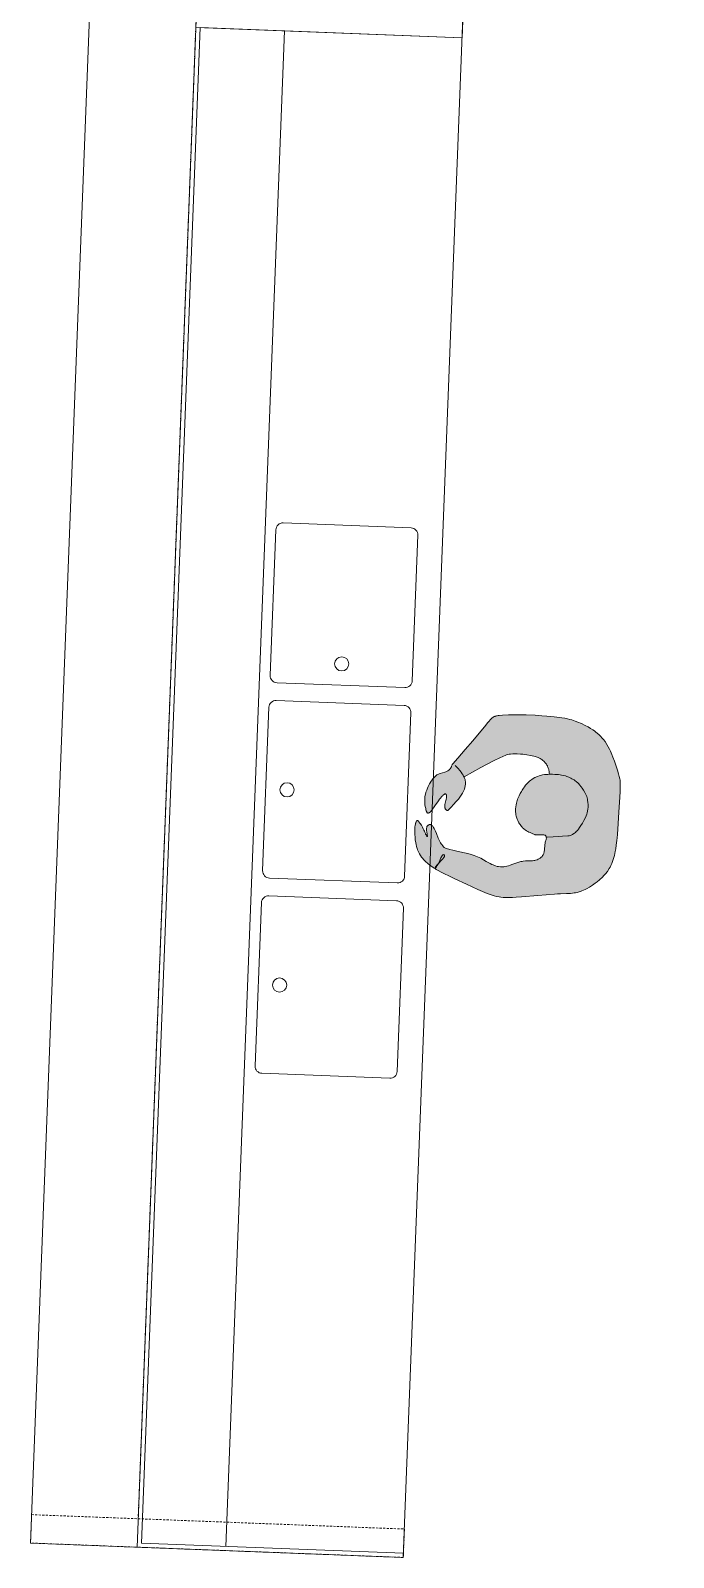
# Model space of a CAD drawing. Header units: millimetres. Extents: x 56551 to 77348, y 4047 to 46741.
# Drawn here: x 75173 to 76983, y 20016 to 24313 of the extents above; entities that cross this region are included whole.
import ezdxf

# ---------------------------------------------------------------- set-up
doc = ezdxf.new("R2010")
doc.units = ezdxf.units.MM
doc.header["$MEASUREMENT"] = 0
doc.linetypes.add('DGN Style 2', pattern=[10, 6, -4])
for name, color, linetype, lineweight in [('FIXT-JNRY-FULL', 6, 'Continuous', 0), ('FIXT-JNRY-PART', 42, 'Continuous', 0), ('FIXT-SNTY', 132, 'Continuous', 0), ('FURN', 40, 'Continuous', 0), ('PRES-FILL', 7, 'Continuous', 0), ('PRES-PEOP', 42, 'Continuous', 0)]:
    doc.layers.add(name, color=color, linetype=linetype, lineweight=lineweight)

# ---------------------------------------------------------------- blocks, each defined once
blk = doc.blocks.new('*U2')
at = {"layer": 'PRES-FILL', "linetype": 'ByBlock', "lineweight": -2}
h = blk.add_hatch(color=0, dxfattribs=at)
edge = h.paths.add_edge_path(flags=16)
edge.add_spline(control_points=[(-87.1, -291.1), (-88.9, -288.5), (-89.4, -283.3), (-89.5, -277.4)], knot_values=[0, 0, 0, 0, 1, 1, 1, 1], degree=3, periodic=0)
edge.add_spline(control_points=[(-89.5, -277.4), (-94.1, -264.3), (-102.3, -248.1), (-95, -247.6), (-88, -247), (-89.7, -264.1), (-89.5, -277.4)], knot_values=[0, 0, 0, 0, 0.509531, 0.509531, 0.509531, 1, 1, 1, 1], degree=3, periodic=0)
edge.add_spline(control_points=[(-89.5, -277.4), (-87.5, -283), (-86.2, -288.1), (-87.1, -291.1)], knot_values=[0, 0, 0, 0, 1, 1, 1, 1], degree=3, periodic=0)
edge.add_spline(control_points=[(-87.1, -291.1), (-86, -292.7), (-84.3, -293.3), (-82, -292.6), (-63.6, -286.7), (-44.9, -280.7), (-26.4, -274.1), (-4, -266.1), (18.4, -258.1), (40.8, -249.8), (62.1, -241.9), (84, -234.3), (102, -220.3), (117.4, -208.3), (129.9, -193.2), (142.6, -178.6), (163, -155.2), (182.9, -131.3), (203.2, -107.9), (213.2, -96.5), (224.2, -86), (234.3, -74.7), (246.7, -60.8), (254.8, -44.4), (259.7, -25), (268.8, 10.8), (269.4, 46.9), (252.7, 77.9), (241.3, 99.1), (227.3, 117.8), (212, 135.7), (198.2, 151.6), (184.4, 167.6), (170.6, 183.5), (153.9, 202.7), (137.1, 221.9), (119.8, 240.6), (106.8, 254.7), (88.4, 262.4), (71.1, 271.5), (49.3, 282.9), (28.3, 292.7), (3.3, 297.3), (-21.5, 302), (-44.7, 298.6), (-68.4, 290.7), (-91.1, 283.2), (-111.9, 273.8), (-130.5, 259.8), (-157.5, 239.5), (-182.8, 217.5), (-207.6, 194.9), (-226.2, 177.9), (-244, 160), (-260.3, 140.7), (-265.4, 134.8), (-270.1, 127.5), (-269.8, 119.5), (-269, 91.5), (-265, 65.1), (-263.2, 38), (-261.2, 9.3), (-260.2, -19.6), (-257.9, -48.3), (-257.6, -51.7), (-255, -54.6), (-254.2, -58), (-253.4, -61.6), (-253.2, -65.2), (-253.5, -68.8), (-254.4, -82.4), (-267.6, -92.2), (-268.2, -106.7), (-269, -125.4), (-262.5, -142.7), (-255.6, -157.8), (-248.2, -173.7), (-230.6, -189), (-215.1, -195.9), (-194.6, -205.1), (-227.5, -119.8), (-210.4, -122.7), (-200.6, -124.4), (-194.9, -152.8), (-181.9, -153.3), (-179.8, -153.3), (-175.7, -153.3), (-175.6, -151), (-174.7, -121.2), (-175.9, -84.2), (-191.9, -63.8), (-196.2, -58.4), (-202.4, -54.5), (-209.7, -51.7)], knot_values=[0, 0, 0, 0, 0.004098, 0.004098, 0.004098, 0.036354, 0.036354, 0.036354, 0.07573, 0.07573, 0.07573, 0.113201, 0.113201, 0.113201, 0.145266, 0.145266, 0.145266, 0.196552, 0.196552, 0.196552, 0.221625, 0.221625, 0.221625, 0.252365, 0.252365, 0.252365, 0.309173, 0.309173, 0.309173, 0.348127, 0.348127, 0.348127, 0.382965, 0.382965, 0.382965, 0.425054, 0.425054, 0.425054, 0.456865, 0.456865, 0.456865, 0.496842, 0.496842, 0.496842, 0.536467, 0.536467, 0.536467, 0.574696, 0.574696, 0.574696, 0.630228, 0.630228, 0.630228, 0.671879, 0.671879, 0.671879, 0.684675, 0.684675, 0.684675, 0.729775, 0.729775, 0.729775, 0.777357, 0.777357, 0.777357, 0.783126, 0.783126, 0.783126, 0.789055, 0.789055, 0.789055, 0.811446, 0.811446, 0.811446, 0.840448, 0.840448, 0.840448, 0.871083, 0.871083, 0.871083, 0.911485, 0.911485, 0.911485, 0.934486, 0.934486, 0.934486, 0.938181, 0.938181, 0.938181, 0.987094, 0.987094, 0.987094, 1, 1, 1, 1], degree=3, periodic=0)
edge.add_line((-209.7, -51.7), (-194, 0))
edge.add_spline(control_points=[(-194, 0), (-187, 22.7), (-179.6, 45.3), (-171.5, 67.7), (-163, 91.4), (-139.6, 107.6), (-118.7, 121.9), (-107.4, 129.7), (-96.1, 136.5), (-80.5, 136.9), (-68.4, 137.2), (-58.5, 133.8), (-50.1, 127.2)], knot_values=[0, 0, 0, 0, 0.324205, 0.324205, 0.324205, 0.66843, 0.66843, 0.66843, 0.855113, 0.855113, 0.855113, 1, 1, 1, 1], degree=3, periodic=0)
edge.add_line((-50.1, 127.2), (-43.4, 121.9))
edge.add_spline(control_points=[(-43.4, 121.9), (-53, 112), (-61.7, 101.2), (-66.2, 86.4), (-72, 67.4), (-70.6, 51.9), (-65.8, 32.4), (-60.9, 12.4), (-52.4, -3.9), (-40.5, -16.6), (-29.8, -28), (-15.7, -35.9), (4.1, -37.8), (21.4, -39.5), (32.8, -32.6), (46, -27.7), (56.1, -23.9), (64, -4.3), (73.4, -9.4), (78.2, -11.9), (80, -18.4), (83, -23.2), (90.4, -35.2), (104.9, -43.5), (103.9, -59.9), (102.6, -82.9), (81.9, -92.8), (71.8, -109.6), (62.8, -124.7), (56.9, -143.1), (45.7, -155.8), (27.6, -176.6), (-8.7, -176.6), (-33.9, -189.3), (-57.3, -201), (-80, -218.6), (-102.9, -230.2), (-126.4, -242.2), (-170.3, -203.5), (-183.9, -215.1), (-185.4, -216.4), (-186.2, -221.3), (-185.7, -224), (-184, -232.5), (-161.6, -243.7), (-165.3, -244.4), (-170.3, -245.4), (-189.8, -234), (-202.1, -232.4), (-207, -231.8), (-219.2, -228.5), (-217.4, -233.8), (-214.3, -243.7), (-208.3, -250.8), (-201.7, -257.1), (-184.8, -273.2), (-168.6, -289.9), (-141.4, -295.4), (-121.8, -299.2), (-104.3, -296.7), (-90.1, -293.9), (-88.5, -293.6), (-87.5, -292.6), (-87.1, -291.1)], knot_values=[0, 0, 0, 0, 0.044568, 0.044568, 0.044568, 0.101682, 0.101682, 0.101682, 0.159954, 0.159954, 0.159954, 0.212108, 0.212108, 0.212108, 0.25772, 0.25772, 0.25772, 0.292514, 0.292514, 0.292514, 0.310285, 0.310285, 0.310285, 0.355053, 0.355053, 0.355053, 0.417583, 0.417583, 0.417583, 0.47369, 0.47369, 0.47369, 0.564976, 0.564976, 0.564976, 0.649839, 0.649839, 0.649839, 0.736981, 0.736981, 0.736981, 0.746599, 0.746599, 0.746599, 0.777051, 0.777051, 0.777051, 0.817948, 0.817948, 0.817948, 0.83422, 0.83422, 0.83422, 0.863911, 0.863911, 0.863911, 0.939425, 0.939425, 0.939425, 0.993629, 0.993629, 0.993629, 1, 1, 1, 1], degree=3, periodic=0)
at = {"layer": 'PRES-PEOP', "color": 0, "linetype": 'ByBlock', "lineweight": -2, "flags": 128}
for points in [[(-250.1, -46.7), (-245.7, -46.6), (-237.5, -46.8), (-230.4, -47.4), (-224.5, -48.2), (-219.5, -49.2), (-215.2, -50.3), (-211.7, -51.4), (-208.7, -52.4), (-206.2, -53.5), (-202, -55.6), (-199.2, -57.3), (-197.2, -58.8), (-194.4, -61.2), (-191.9, -63.8), (-189.1, -67.7), (-186.7, -71.7), (-184.7, -75.7), (-183.1, -79.6), (-181.7, -83.5), (-180.6, -87.3), (-178.9, -94.7), (-177.8, -101.4), (-177, -107.5), (-176.1, -118.3), (-175.7, -126.6), (-175.5, -139), (-175.6, -151), (-175.6, -151.3), (-175.6, -151.5), (-175.7, -151.6), (-175.8, -151.8), (-175.9, -151.9), (-176, -152.1), (-176.1, -152.2), (-176.3, -152.4), (-176.6, -152.6), (-176.8, -152.7), (-177.1, -152.8), (-177.4, -152.9), (-177.7, -153), (-178.2, -153.1), (-178.7, -153.2), (-179.1, -153.2), (-179.9, -153.3), (-180.4, -153.3), (-180.9, -153.3), (-181.1, -153.3), (-181.6, -153.3), (-181.9, -153.3), (-183.1, -153.1), (-184.2, -152.8), (-185.2, -152.4), (-186.2, -151.9), (-187.1, -151.4), (-188.8, -150), (-190.4, -148.4), (-191.8, -146.8), (-193, -145.1), (-195.3, -141.7), (-199, -135.4), (-200.4, -133.1), (-201.6, -131.2), (-202.6, -129.5), (-203.6, -128.2), (-204.4, -127.2), (-205.8, -125.5), (-206.9, -124.5), (-207.8, -123.8), (-209.1, -123.1), (-209.7, -122.9), (-210.4, -122.7), (-211.9, -122.7), (-213, -123.1), (-213.9, -124), (-214.5, -125.1), (-215, -126.6), (-215.3, -128.2), (-215.4, -130.1), (-215.5, -132), (-215.4, -134.1), (-215.3, -136.3), (-214.8, -140.8), (-214.2, -145.4), (-213.4, -150), (-210.3, -167.7), (-209.3, -174.1), (-208.6, -179.4), (-208.2, -183.6), (-208, -186.9), (-208.1, -189.5), (-208.3, -191.5), (-208.6, -193), (-209, -194.2), (-209.4, -195), (-210.3, -196), (-211.3, -196.5), (-212.1, -196.6), (-213.5, -196.5), (-215.1, -195.9), (-218.1, -194.5), (-220.8, -193), (-223.5, -191.4), (-228.4, -188.2), (-232.6, -185.1), (-236.1, -182.1), (-239.1, -179.4), (-241.7, -176.9), (-245.9, -172.4), (-248.7, -168.8), (-250.7, -166.1), (-253.3, -162), (-254.5, -159.9), (-255.6, -157.8), (-258.1, -152), (-260.3, -146.9), (-262.1, -142.2), (-263.5, -138), (-264.6, -134.3), (-265.5, -131), (-266.8, -125.1), (-267.5, -120.6), (-267.9, -117.2), (-268.2, -112), (-268.2, -106.7), (-267.9, -104), (-267.5, -101.6), (-266.8, -99.4), (-266.1, -97.4), (-265.3, -95.6), (-263.7, -92.2), (-257.3, -80.8), (-255.9, -77.9), (-255, -75.7), (-254.4, -74), (-253.8, -71.4), (-253.5, -68.8), (-253.4, -67.4), (-253.4, -66.2), (-253.4, -65.2), (-253.4, -63.4), (-253.5, -62.1), (-253.6, -61), (-253.9, -59.5), (-254.2, -58), (-254.4, -57.4), (-254.6, -56.8), (-254.8, -56.3), (-255.2, -55.3), (-256.9, -51.8), (-257.3, -51), (-257.5, -50.3), (-257.6, -49.8), (-257.8, -49), (-257.9, -48.3), (-259.4, -26.7), (-261.2, 5.6), (-263.2, 38), (-264.9, 58.2), (-267.8, 88.6), (-269.1, 104), (-269.8, 119.5), (-269.8, 121), (-269.7, 122.4), (-269.5, 123.7), (-269.3, 124.9), (-269, 126), (-268.3, 128), (-267.6, 129.7), (-266.9, 131.2), (-266.2, 132.5), (-264.9, 134.7), (-263.8, 136.3), (-262.1, 138.6), (-260.3, 140.7), (-254.1, 147.9), (-243, 160.1), (-234.4, 169.1), (-221.2, 182.2), (-207.6, 194.9), (-188.9, 211.7), (-174.6, 224.1), (-163.8, 233.3), (-147.3, 246.7), (-130.5, 259.8), (-123.4, 264.8), (-117, 268.9), (-111.4, 272.2), (-106.3, 275), (-97.2, 279.4), (-90.2, 282.5), (-79.4, 286.8), (-68.4, 290.7), (-59.5, 293.4), (-51.8, 295.5), (-45, 296.9), (-39.1, 297.9), (-33.9, 298.6), (-29.3, 299), (-21.3, 299.4), (-15.2, 299.4), (-10.7, 299.1), (-3.7, 298.4), (3.3, 297.3), (12.5, 295.3), (20.3, 293.3), (26.9, 291.2), (32.6, 289.2), (42.4, 285.3), (49.6, 282.1), (60.3, 277), (71.1, 271.5), (84.2, 264.8), (93.9, 259.7), (101, 255.6), (106.1, 252.3), (109.7, 249.7), (112.4, 247.6), (116.2, 244.2), (119.8, 240.6), (132.7, 226.5), (151.7, 205.1), (170.6, 183.5), (191.3, 159.6), (212, 135.7), (217.7, 128.9), (222.5, 122.9), (230.7, 112.2), (236.6, 104), (240.9, 97.7), (247, 87.9), (252.7, 77.9), (255.6, 72), (258, 66.4), (259.9, 61.1), (261.5, 56), (262.7, 51.2), (264.5, 42.1), (265.5, 33.9), (265.9, 26.7), (266, 20.4), (265.5, 9.2), (264.6, 0.7), (263.7, -5.7), (261.9, -15.4), (259.7, -25), (257.7, -32.1), (255.7, -38.2), (253.8, -43.3), (251.9, -47.6), (250.1, -51.3), (248.5, -54.4), (245.4, -59.8), (242.9, -63.7), (240.9, -66.5), (237.7, -70.7), (234.3, -74.7), (226.6, -83.1), (214.8, -95.4), (208.9, -101.6), (203.2, -107.9), (172.9, -143.3), (142.6, -178.6), (133.1, -189.6), (125.8, -197.8), (120.2, -203.8), (115.9, -208.1), (112.5, -211.3), (107.4, -215.9), (102, -220.3), (98.6, -222.8), (92, -227.2), (86, -230.7), (80.6, -233.6), (75.8, -235.9), (67.1, -239.7), (54, -244.9), (40.8, -249.8), (7.2, -262.1), (-26.4, -274.1), (-40.3, -278.9), (-61.2, -285.9), (-82, -292.6), (-83.3, -292.9), (-84.4, -292.9), (-85.4, -292.6), (-86.2, -292.1), (-86.8, -291.4), (-87.4, -290.6), (-87.9, -289.7), (-88.3, -288.7), (-88.6, -287.6), (-88.9, -286.4), (-89.3, -283.9), (-89.5, -281.2), (-89.8, -259.2), (-90, -256.8), (-90.2, -254.8), (-90.5, -253.2), (-90.8, -252), (-91.1, -251), (-91.4, -250.2), (-92.1, -249.1), (-92.6, -248.4), (-93.1, -248), (-94, -247.7), (-95, -247.6), (-95.9, -247.7), (-96.6, -248.1), (-97.1, -248.7), (-97.5, -249.4), (-97.7, -250.3), (-97.7, -251.2), (-97.6, -252.3), (-97.5, -253.4), (-97.3, -254.6), (-96.6, -257.1), (-95.8, -259.6), (-95, -262.1), (-93.1, -267.2), (-89.8, -276.2), (-88.7, -279.5), (-87.9, -282.2), (-87.3, -284.5), (-87, -286.3), (-86.8, -287.8), (-86.8, -289), (-86.9, -289.9), (-87, -290.7), (-87.4, -291.9), (-87.8, -292.6), (-88.3, -293), (-89.1, -293.6), (-90.1, -293.9), (-95.6, -294.9), (-100.6, -295.8), (-105.2, -296.4), (-109.4, -296.9), (-113.1, -297.2), (-116.4, -297.4), (-122.4, -297.5), (-127.1, -297.3), (-130.6, -297.1), (-135.9, -296.4), (-141.4, -295.4), (-146.3, -294.1), (-150.7, -292.7), (-154.7, -291.3), (-158.2, -289.8), (-161.5, -288.3), (-167.3, -285.1), (-172.1, -282.1), (-176.1, -279.3), (-182.9, -274.1), (-187.7, -270), (-194.8, -263.6), (-201.7, -257.1), (-204.2, -254.7), (-206.3, -252.5), (-208.1, -250.5), (-209.6, -248.7), (-210.8, -247), (-211.9, -245.5), (-213.6, -242.8), (-214.7, -240.7), (-215.5, -239.1), (-216.6, -236.5), (-217.4, -233.8), (-217.5, -233.4), (-217.5, -233), (-217.5, -232.6), (-217.4, -232.3), (-217.3, -232), (-217.1, -231.8), (-216.9, -231.6), (-216.6, -231.5), (-216.3, -231.3), (-216.1, -231.2), (-215.4, -231.1), (-214.8, -231), (-214.1, -230.9), (-213.4, -230.9), (-212.7, -230.9), (-211.3, -231), (-210.1, -231.2), (-207.9, -231.5), (-206.3, -231.8), (-205.1, -232), (-204.3, -232.1), (-203.7, -232.2), (-202.8, -232.3), (-202.1, -232.4), (-199.7, -232.8), (-197.3, -233.4), (-195, -234), (-192.8, -234.8), (-188.6, -236.3), (-184.8, -237.8), (-181.6, -239.1), (-178.9, -240.3), (-176.6, -241.2), (-174.7, -242), (-173.2, -242.6), (-171.9, -243.1), (-170.8, -243.5), (-169, -244), (-167.9, -244.3), (-167.1, -244.4), (-166.1, -244.5), (-165.3, -244.4), (-165, -244.3), (-164.9, -244.1), (-164.9, -243.9), (-165.1, -243.7), (-165.3, -243.4), (-165.6, -243.1), (-165.9, -242.8), (-166.3, -242.4), (-167.2, -241.7), (-168.3, -240.9), (-169.4, -240.1), (-170.5, -239.3), (-171.7, -238.5), (-173.9, -236.9), (-175.9, -235.4), (-177.6, -234.1), (-179.1, -232.9), (-180.3, -231.8), (-181.3, -230.8), (-182.1, -230), (-183.4, -228.5), (-184.2, -227.3), (-184.8, -226.5), (-185.1, -225.9), (-185.4, -224.9), (-185.7, -224), (-185.7, -223.5), (-185.8, -222.9), (-185.8, -222.4), (-185.8, -221.9), (-185.7, -220.9), (-185.7, -220), (-185.5, -219.2), (-185.4, -218.5), (-185.3, -218), (-185.2, -217.5), (-185.1, -217.1), (-184.9, -216.8), (-184.7, -216.3), (-184.5, -215.9), (-184.4, -215.7), (-184.2, -215.3), (-183.9, -215.1), (-182.6, -214.1), (-181.1, -213.4), (-179.6, -213), (-177.9, -212.8), (-176.2, -212.8), (-174.5, -212.9), (-170.8, -213.6), (-167.1, -214.6), (-163.4, -215.8), (-159.8, -217.2), (-152.7, -220.2), (-139.6, -225.8), (-134.6, -227.8), (-130.2, -229.3), (-126.4, -230.5), (-123.2, -231.3), (-120.4, -231.8), (-115.7, -232.4), (-112.2, -232.5), (-109.8, -232.3), (-106.2, -231.5), (-102.9, -230.2), (-94.3, -225.6), (-86.8, -221.2), (-73.7, -213), (-53.9, -200.5), (-43.9, -194.7), (-33.9, -189.3), (-29, -187), (-24.3, -185.2), (-15, -182.1), (1.9, -177.5), (14.4, -173.8), (19, -172.3), (22.9, -170.8), (29.4, -168), (33.9, -165.5), (37.2, -163.4), (41.7, -159.9), (43.8, -157.9), (45.7, -155.8), (47.8, -153.4), (49.6, -151), (52.7, -146.2), (55.3, -141.8), (57.4, -137.9), (60.9, -130.7), (66.2, -120), (68.9, -114.7), (71.8, -109.6), (73.8, -106.5), (75.9, -103.8), (80.1, -98.8), (88, -90.5), (91, -87.3), (93.4, -84.5), (95.5, -81.9), (97.1, -79.6), (98.5, -77.5), (100.5, -73.6), (101.8, -70.5), (102.6, -68), (103.5, -64.1), (103.8, -62.1), (103.9, -59.9), (104, -58.4), (104, -57), (103.7, -54.3), (103.1, -52), (102.5, -49.9), (101.7, -47.9), (100.8, -46.2), (99.9, -44.7), (83, -23.2), (82.4, -22.3), (78.6, -15), (78.1, -14.1), (77.6, -13.4), (76.7, -12.2), (76, -11.4), (75.4, -10.8), (74.9, -10.4), (74.2, -9.8), (73.4, -9.4), (72.5, -9), (71.6, -8.7), (70.8, -8.6), (70, -8.5), (69.3, -8.6), (68.5, -8.7), (67.8, -9), (66.5, -9.6), (65.2, -10.3), (64.1, -11.2), (63, -12.1), (62, -13.1), (60.1, -15), (56.7, -18.7), (54.2, -21.5), (52.2, -23.5), (50.7, -24.8), (49.6, -25.7), (48.7, -26.3), (47.4, -27.1), (46, -27.7), (41.1, -29.6), (32.7, -33), (29.5, -34.2), (26.6, -35.2), (24.1, -35.9), (21.8, -36.5), (17.7, -37.3), (14.5, -37.8), (12, -38), (8.2, -38), (6.2, -37.9), (4.1, -37.8), (0.5, -37.4), (-2.8, -36.8), (-5.8, -36.2), (-8.5, -35.6), (-11, -34.9), (-15.4, -33.4), (-19.1, -31.9), (-22.2, -30.4), (-24.8, -29), (-27, -27.7), (-30.6, -25.2), (-33.3, -23.2), (-37, -20), (-40.5, -16.6), (-42.7, -14.2), (-46.6, -9.4), (-49.8, -5), (-52.4, -0.9), (-54.6, 2.8), (-56.3, 6.1), (-57.8, 9.2), (-60.2, 14.6), (-61.8, 18.9), (-64, 25.5), (-65.8, 32.4), (-66.6, 36), (-68, 42.5), (-68.9, 48), (-69.5, 52.8), (-69.8, 56.9), (-69.9, 60.5), (-69.9, 63.6), (-69.6, 69.2), (-69.2, 73.3), (-68.6, 76.5), (-67.6, 81.4), (-66.2, 86.4), (-65.3, 89.2), (-64.3, 91.8), (-63.3, 94.1), (-61.3, 98.4), (-59.3, 101.9), (-57.5, 104.8), (-55.8, 107.3), (-52.7, 111.5), (-50.2, 114.5), (-46.3, 118.9), (-42.3, 123.1), (-37.2, 128.3), (-32.5, 132.7), (-28.3, 136.4), (-24.5, 139.5), (-21.1, 142.1), (-18, 144.3), (-12.4, 148), (-7.9, 150.5), (-4.4, 152.2), (1, 154.6), (6.7, 156.6), (10.4, 157.8), (13.8, 158.6), (17, 159.3), (19.9, 159.8), (25.5, 160.4), (30.2, 160.6), (34.4, 160.6), (38, 160.4), (44.4, 159.8), (49.1, 159), (56.3, 157.5), (63.4, 155.6), (67.7, 154.1), (71.7, 152.6), (75.4, 150.9), (78.7, 149.1), (81.7, 147.3), (84.5, 145.4), (89.5, 141.7), (93.6, 138.1), (97, 134.7), (99.8, 131.6), (102.1, 128.7), (105.8, 123.5), (108.3, 119.4), (109.9, 116.3), (112.1, 111.4), (113.9, 106.4), (116.7, 97.3), (119.1, 89.1), (120.8, 81.7), (122.1, 75.3), (122.9, 69.7), (123.3, 64.8), (123.4, 60.6), (123.3, 57), (123, 54), (122.5, 51.3), (121.5, 46.9), (120.3, 43.6), (119.3, 41.3), (117.3, 38), (115, 34.8), (105.6, 23.9), (98.3, 15.8), (87.3, 3.9), (76.2, -7.9)], [(-209.7, -51.7), (-201.8, -25.9), (-194, 0), (-188.7, 17), (-180.4, 42.4), (-171.5, 67.7), (-169.8, 72), (-167.8, 76), (-165.7, 79.6), (-163.6, 82.8), (-161.4, 85.7), (-157, 91), (-152.8, 95.4), (-148.9, 99.1), (-141.6, 105.3), (-136, 109.7), (-127.3, 115.9), (-118.7, 121.9), (-114.5, 124.8), (-110.7, 127.1), (-107.4, 129.1), (-104.4, 130.7), (-101.7, 132), (-99.3, 133), (-97.2, 133.8), (-93.3, 135), (-90.3, 135.8), (-87.9, 136.2), (-84.3, 136.7), (-80.5, 136.9), (-78.3, 136.9), (-76.2, 136.8), (-74.3, 136.7), (-72.6, 136.5), (-69.4, 136), (-66.7, 135.4), (-64.4, 134.8), (-62.5, 134.1), (-60.8, 133.5), (-58, 132.2), (-56, 131.1), (-54.5, 130.2), (-52.3, 128.8), (-50.1, 127.2), (-46.8, 124.6), (-43.4, 121.9)]]:
    blk.add_lwpolyline(points, dxfattribs=at)
blk = doc.blocks.new('*U3')
at = {"color": 0, "linetype": 'ByBlock', "lineweight": -2, "flags": 128}
blk.add_lwpolyline([(-188.6, -217.9, -0.414214), (-207.8, -197.1), (-191.9, 212.6, -0.414214), (-171.2, 231.8), (188.6, 217.9, -0.414214), (207.8, 197.1), (191.9, -212.6, -0.414214), (171.2, -231.8), (-188.6, -217.9)], format="xyb", close=True, dxfattribs=at)
at = {"color": 0, "linetype": 'ByBlock', "lineweight": -2}
blk.add_circle((-6.4, -164.9), 20, dxfattribs=at)

msp = doc.modelspace()

# ---------------------------------------------------------------- linework, layer by layer
at = {"layer": 'FIXT-JNRY-FULL', "linetype": 'Continuous', "lineweight": 13, "flags": 128}
msp.add_lwpolyline([(75754.3, 27319.6), (76503.7, 27290.6), (76387.9, 24292.8), (75638.5, 24321.8), (75754.3, 27319.6)], close=True, dxfattribs=at)
at = {"layer": 'FIXT-JNRY-PART', "color": 251, "linetype": 'DGN Style 2', "lineweight": 0}
msp.add_line((75866.4, 30220.4), (75476.3, 20124.9), dxfattribs=at)
at = {"layer": 'FIXT-JNRY-PART', "lineweight": 0}
msp.add_line((75723.5, 20047.3), (75888.3, 24312.1), dxfattribs=at)
at = {"layer": 'FIXT-JNRY-PART', "flags": 128}
msp.add_lwpolyline([(76222.6, 20016), (75173.4, 20056.6), (75570.3, 30326.9), (76619.5, 30286.4), (76222.6, 20016)], close=True, dxfattribs=at)
at = {"layer": 'FIXT-JNRY-PART', "lineweight": 13, "flags": 128}
msp.add_lwpolyline([(76222.6, 20016), (75473.2, 20045), (75870.1, 30315.3), (76619.5, 30286.4), (76619, 30274.4), (75881.6, 30302.9), (75766.3, 27319.1), (76503.7, 27290.6), (76387.9, 24292.8), (75650.4, 24321.3), (75485.6, 20056.5), (76223.1, 20028), (76222.6, 20016)], dxfattribs=at)
at = {"layer": 'FIXT-SNTY', "linetype": 'Continuous', "lineweight": 0, "flags": 128}
for points in [[(75844.5, 22408.4, -0.414214), (75865.2, 22427.6), (76225, 22413.7, -0.414214), (76244.2, 22393), (76226.4, 21933.3, -0.414214), (76205.6, 21914.1), (75845.9, 21928, -0.414214), (75826.7, 21948.8), (75844.5, 22408.4)], [(75823.2, 21858.8, -0.414214), (75844, 21878), (76203.7, 21864.1, -0.414214), (76222.9, 21843.4), (76205.2, 21383.7, -0.414214), (76184.4, 21364.5), (75824.7, 21378.4, -0.414214), (75805.5, 21399.2), (75823.2, 21858.8)]]:
    msp.add_lwpolyline(points, format="xyb", close=True, dxfattribs=at)
at = {"layer": 'FIXT-SNTY', "linetype": 'Continuous', "lineweight": 0}
for centre in [(75895.5, 22176.3), (75874.3, 21626.7)]:
    msp.add_circle(centre, 20, dxfattribs=at)
at = {"layer": 'FURN', "color": 252, "linetype": 'DGN Style 2', "lineweight": 0, "flags": 128}
msp.add_lwpolyline([(76222.6, 20016), (75173.4, 20056.6), (75176.5, 20136.5), (76225.7, 20096), (76222.6, 20016)], close=True, dxfattribs=at)

# ---------------------------------------------------------------- block references
at = {"layer": 'FIXT-SNTY', "linetype": 'Continuous', "lineweight": 0}
msp.add_blockref('*U3', (76055.7, 22695.5), dxfattribs=at)
at = {"layer": 'PRES-FILL', "xscale": 1.000009635247656, "yscale": 1.000009635247656, "zscale": 1.000009635247656, "rotation": 315.3793713514841}
msp.add_blockref('*U2', (76579.1, 22102.5), dxfattribs=at)

doc.saveas('drawing.dxf')
